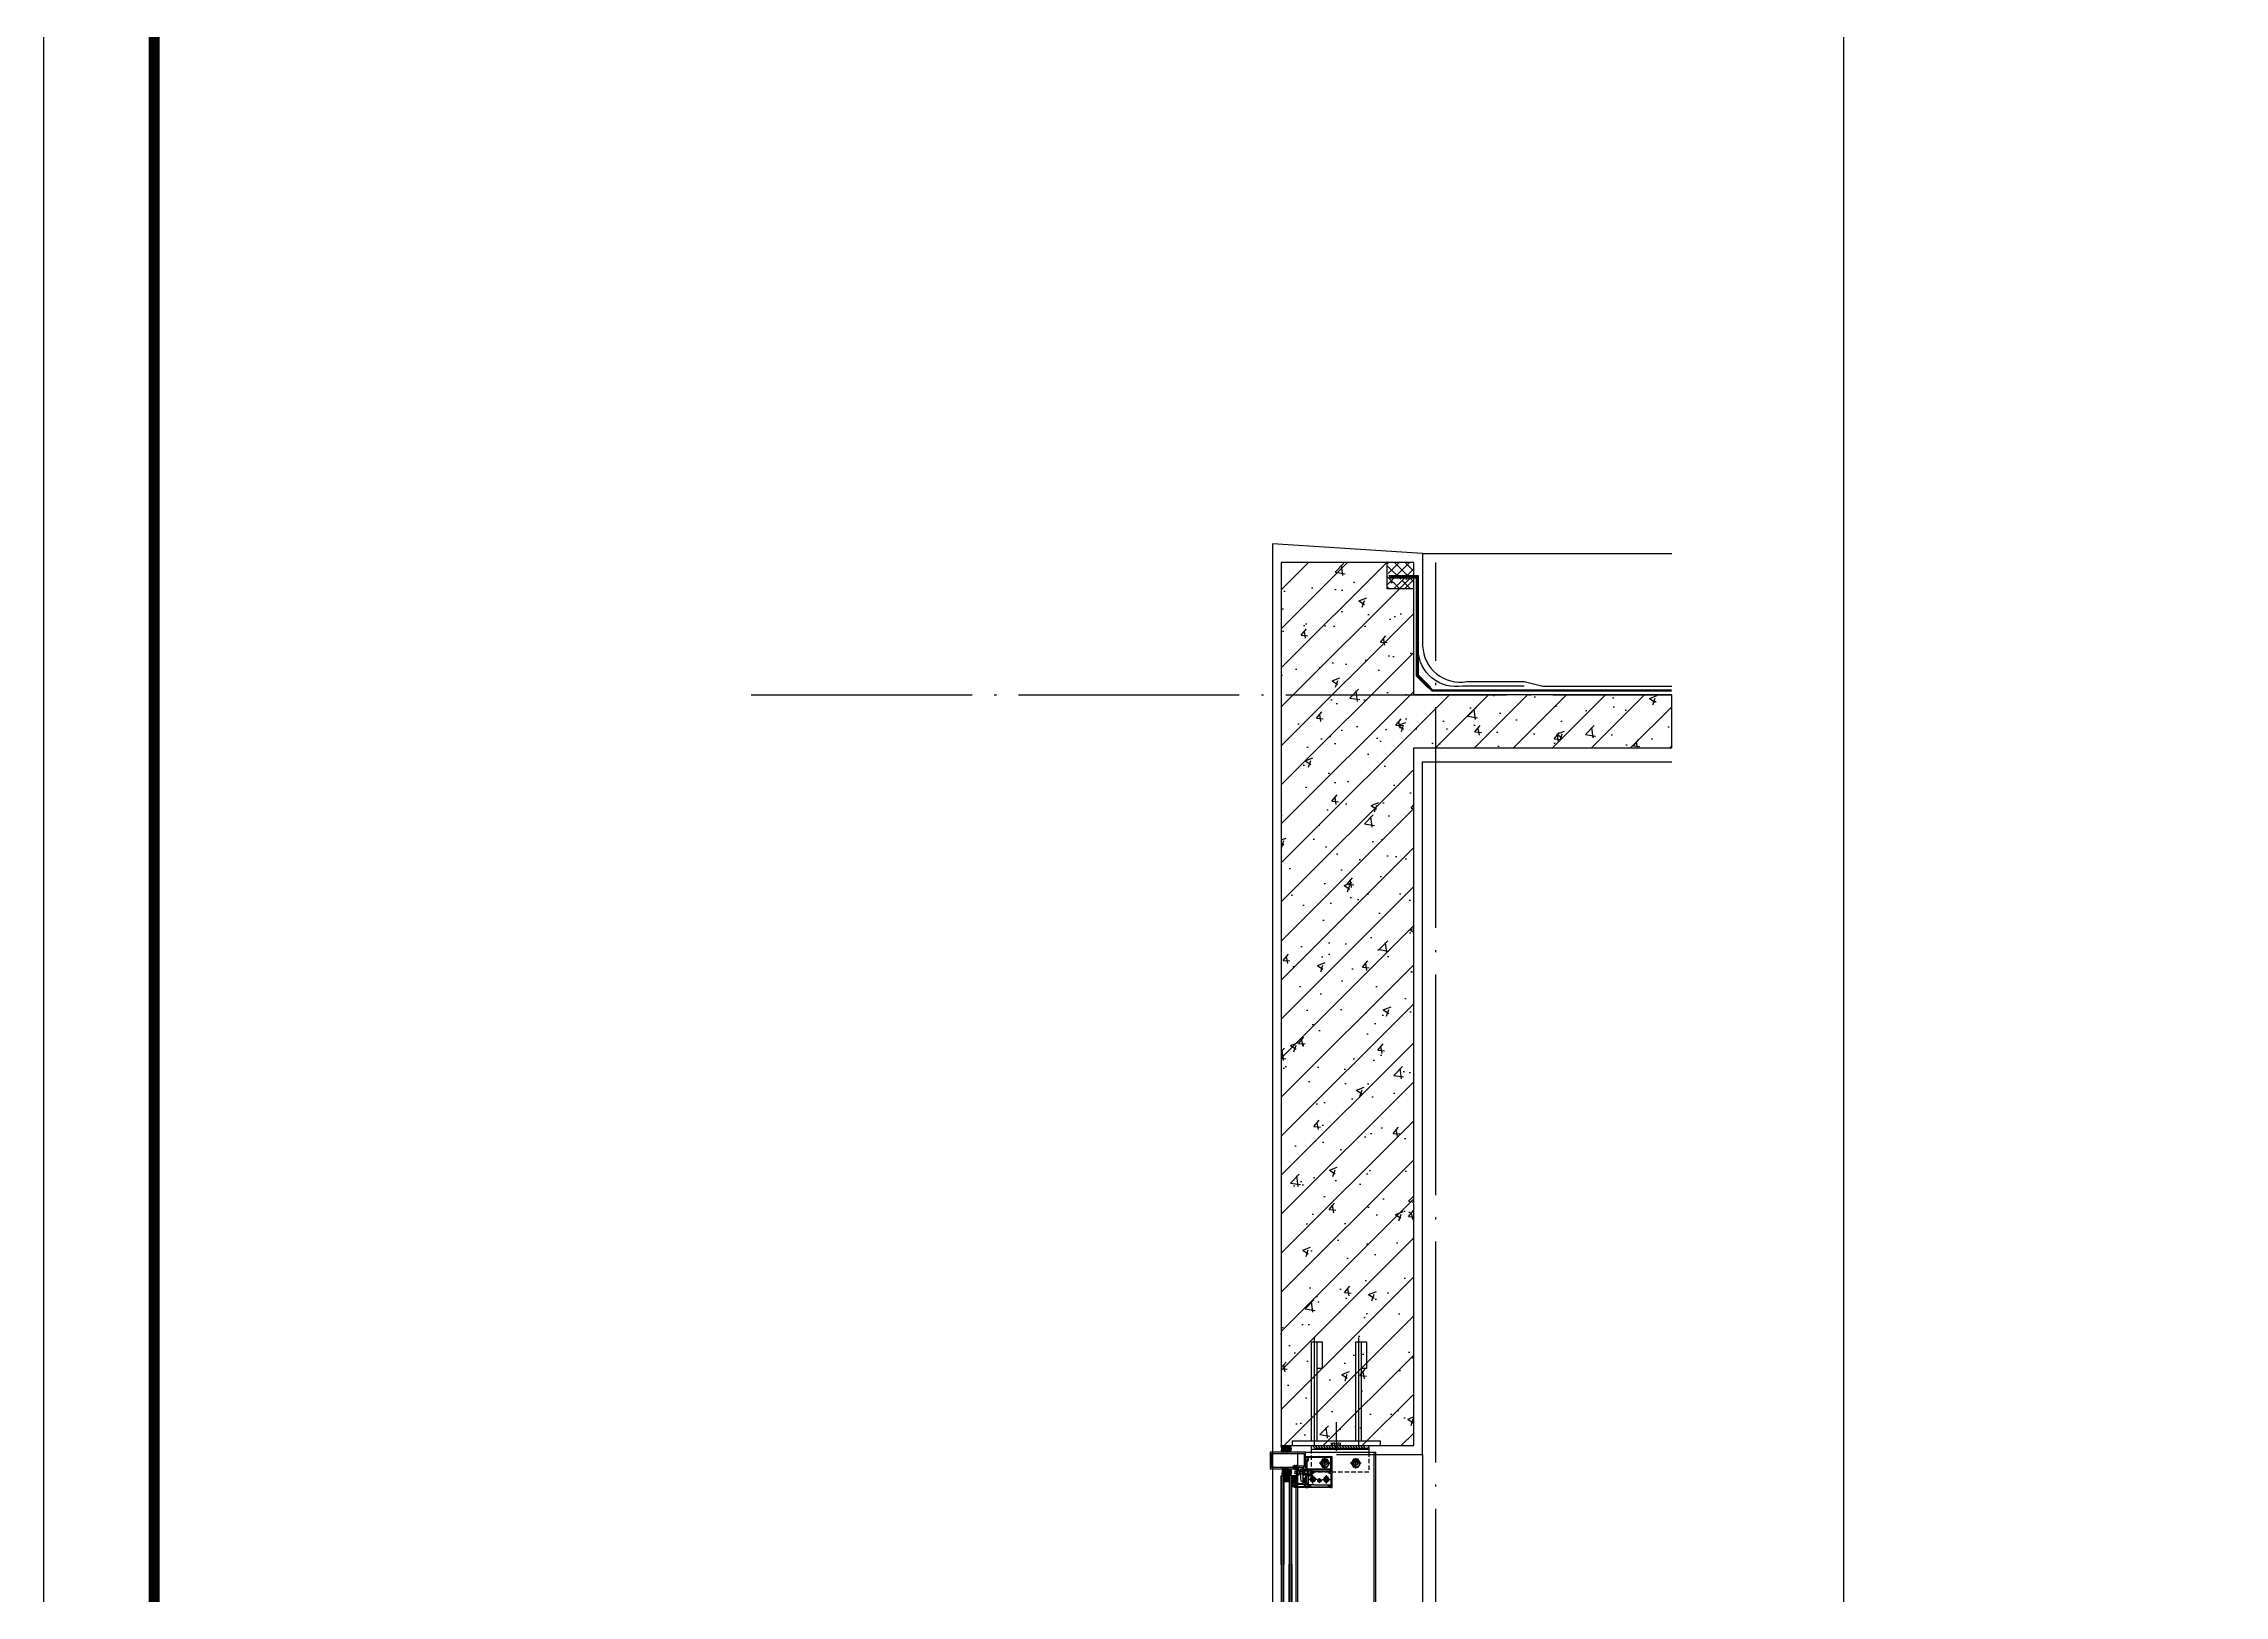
# Model space of a CAD drawing. Extents: x 6843040 to 15500510, y -6507076 to -4940511.
# Drawn here: x 7645126 to 7650063, y -6156223 to -6152709 of the extents above; entities that cross this region are included whole.
import ezdxf
from ezdxf.enums import TextEntityAlignment as Align

# ---------------------------------------------------------------- set-up
doc = ezdxf.new("R2010")
doc.units = 0
doc.header["$LTSCALE"] = 1000
doc.header["$MEASUREMENT"] = 0
for name, pattern in [('ACAD_ISO04W100', [30.5, 24, -3, 0.5, -3]), ('CENTER', [50.8, 31.75, -6.35, 6.35, -6.35]), ('CONTINOUS', [0]), ('DASHED', [0.75, 0.5, -0.25]), ('DOTE', [2.42, 2, -0.2, 0.02, -0.2]), ('HIDDEN', [0.375, 0.25, -0.125]), ('HIDDEN2', [0.1875, 0.125, -0.0625])]:
    doc.linetypes.add(name, pattern=pattern)
for name, color, linetype in [('-07B2-附件', 8, 'Continuous'), ('1', 1, 'Continuous'), ('3T_WOOD', 21, 'Continuous'), ('A.P', 21, 'Continuous'), ('Bolt', 240, 'Continuous'), ('CENTER中心线层', 1, 'CENTER'), ('DOTE', 8, 'DOTE'), ('E_LINE_1', 1, 'Continuous'), ('E_LINE_4', 5, 'Continuous'), ('E_LINE_5', 8, 'Continuous'), ('FASTENER紧固件', 2, 'Continuous'), ('FRSTENER紧固件', 2, 'Continuous'), ('GC', 3, 'Continuous'), ('HATCH', 9, 'Continuous'), ('LT-dim 20', 253, 'Continuous'), ('LT-dim 50', 253, 'Continuous'), ('LT-dim 8', 253, 'Continuous'), ('LT-Fill-玻璃1', 14, 'Continuous'), ('LT-中线', 6, 'Continuous'), ('LT-文字标注', 7, 'Continuous'), ('LT-焊缝', 1, 'Continuous'), ('LT-玻璃', 4, 'Continuous'), ('LT-细线', 1, 'Continuous'), ('LT-铝板', 31, 'Continuous'), ('PJ', 25, 'Continuous'), ('PUB_HATCH', 8, 'Continuous'), ('PUB_TITLE', 4, 'Continuous'), ('STELL', 2, 'Continuous'), ('XC', 61, 'Continuous'), ('XX', 8, 'DASHED'), ('ZX', 1, 'CENTER'), ('密封胶填充', 111, 'Continuous'), ('批荡层', 213, 'Continuous'), ('泡沫棒填充', 71, 'Continuous')]:
    doc.layers.add(name, color=color, linetype=linetype)
for name, color, linetype, lineweight in [('002CEN', 1, 'CENTER', 13), ('003DOT', 253, 'HIDDEN', 13), ('009CON', 6, 'CONTINOUS', 15)]:
    doc.layers.add(name, color=color, linetype=linetype, lineweight=lineweight)
doc.styles.add('LT-文字标注', font='romans.shx', dxfattribs={"width": 0.8, "bigfont": 'gbhzfs.shx'})

# ---------------------------------------------------------------- blocks, each defined once
blk = doc.blocks.new('LT-BLK-20220127160324', base_point=(-28533.2, -2765.2))
at = {"color": 1, "linetype": 'ACAD_ISO04W100', "ltscale": 0.4}
for p, q in [((-28777.8, -2715.2), (-28533.2, -2715.2)), ((-28521.3, -2765.2), (-28586, -2765.2)), ((-28777.8, -2815.2), (-28533.2, -2815.2))]:
    blk.add_line(p, q, dxfattribs=at)
at = {"layer": 'GC', "color": 3}
blk.add_lwpolyline([(-28543.2, -2865.2), (-28543.2, -2665.2), (-28533.2, -2665.2), (-28533.2, -2865.2)], close=True, dxfattribs=at)
for points in [[(-28543.2, -2709.2), (-28768.2, -2709.2)], [(-28768.2, -2709.2), (-28768.2, -2733.2), (-28708.2, -2733.2), (-28708.2, -2721.2)], [(-28543.2, -2809.2), (-28768.2, -2809.2)], [(-28768.2, -2809.2), (-28768.2, -2833.2), (-28708.2, -2833.2), (-28708.2, -2821.2)]]:
    blk.add_lwpolyline(points, dxfattribs=at)
at = {"layer": 'GC', "ltscale": 3}
for points in [[(-28768.2, -2721.2), (-28543.2, -2721.2)], [(-28768.2, -2821.2), (-28543.2, -2821.2)]]:
    blk.add_lwpolyline(points, dxfattribs=at)
at = {"layer": 'LT-文字标注', "style": 'LT-文字标注', "width": 0.8}
blk.add_text('MJ-01', height=6, rotation=270, dxfattribs=at).set_placement((-28541.6, -2776.9), align=Align.BOTTOM_RIGHT)
blk = doc.blocks.new('LT-BLK-20221110170712', base_point=(70366.6, 148976.2))
at = {"layer": 'LT-铝板'}
blk.add_lwpolyline([(70377.3, 148988.7), (70366.8, 148988.7, 0.414214), (70366.3, 148988.2), (70366.3, 148986.2, 0.414214), (70366.8, 148985.7), (70370.3, 148985.7, -0.414214), (70370.8, 148985.2), (70370.8, 148981.7), (70370.8, 148978.2, -0.414214), (70370.3, 148977.7), (70366.8, 148977.7, 0.414214), (70366.3, 148977.2), (70366.3, 148975.2, 0.414214), (70366.8, 148974.7), (70372.3, 148974.7, -0.414214), (70372.8, 148974.2), (70372.8, 148962.7, -0.414214), (70372.3, 148962.2, 0.414214), (70371.8, 148961.7), (70371.8, 148960.7, 0.414214), (70372.3, 148960.2), (70375.3, 148960.2, 0.339454), (70375.8, 148960.6), (70377.3, 148966.2), (70377.3, 148981.2), (70376.8, 148981.7), (70377.3, 148982.2)], format="xyb", close=True, dxfattribs=at)
blk = doc.blocks.new('LT-BLK-20221110170740', base_point=(70370.1, 148964.7))
at = {"layer": 'LT-细线', "lineweight": 25}
blk.add_lwpolyline([(70366.5, 148952.2), (70366.5, 148951.4, 0.414214), (70366.7, 148951.2), (70367.6, 148951.2, 0.414214), (70367.8, 148951.4), (70367.8, 148963.2, -0.414214), (70368, 148963.3), (70369, 148963.3, -0.487404), (70369.1, 148963.2), (70369.1, 148962, 0.414214), (70369.3, 148961.8), (70370, 148961.8, 0.414214), (70370.1, 148962), (70370.1, 148967.5, 0.414214), (70370, 148967.6), (70369.3, 148967.6, 0.414214), (70369.1, 148967.5), (70369.1, 148966.3, -0.487404), (70369, 148966.1), (70368, 148966.1, -0.414214), (70367.8, 148966.3), (70367.8, 148969, 0.414214), (70367.6, 148969.2), (70366.7, 148969.2, 0.414214), (70366.5, 148969), (70366.5, 148968.2, -0.287157), (70366.5, 148966.2, -0.287157), (70366.5, 148964.2, -0.287157), (70366.5, 148962.2, -0.287157), (70366.5, 148960.2, -0.287157), (70366.5, 148958.2, -0.287157), (70366.5, 148956.2, -0.287157), (70366.5, 148954.2, -0.287157)], format="xyb", close=True, dxfattribs=at)
blk = doc.blocks.new('LT-BLK-20221110170832', base_point=(70370.1, 148964.7))
at = {"layer": '1'}
h = blk.add_hatch(dxfattribs=at)
h.set_pattern_fill('ANSI31', color=252, scale=0.3, angle=-180, style=0)
h.set_pattern_definition([(315, (69125.05355, 144959.7555), (-0.6735192, -0.6735192), [])])
h.paths.add_polyline_path([(70367.8, 148963.2, -0.414214), (70368, 148963.3), (70369, 148963.3, -0.487404), (70369.1, 148963.2), (70369.1, 148962, 0.414214), (70369.3, 148961.8), (70370, 148961.8, 0.414214), (70370.1, 148962), (70370.1, 148967.5, 0.414214), (70370, 148967.6), (70369.3, 148967.6, 0.414214), (70369.1, 148967.5), (70369.1, 148966.3, -0.487404), (70369, 148966.1), (70368, 148966.1, -0.414214), (70367.8, 148966.3), (70367.8, 148969, 0.414214), (70367.6, 148969.2), (70366.7, 148969.2, 0.414214), (70366.5, 148969), (70366.5, 148968.2, -0.287157), (70366.5, 148966.2, -0.287157), (70366.5, 148964.2, -0.287157), (70366.5, 148962.2, -0.287157), (70366.5, 148960.2, -0.287157), (70366.5, 148958.2, -0.287157), (70366.5, 148956.2, -0.287157), (70366.5, 148954.2, -0.287157), (70366.5, 148952.2), (70366.5, 148951.4, 0.414214), (70366.7, 148951.2), (70367.6, 148951.2, 0.414214), (70367.8, 148951.4)])
at = {"layer": 'LT-细线'}
blk.add_blockref('LT-BLK-20221110170740', (70370.1, 148964.7), dxfattribs=at)
blk = doc.blocks.new('LT-BLK-20221110170731', base_point=(70370.1, 148951.3))
at = {"layer": 'LT-铝板'}
for points in [[(70391.5, 148949.7, 0.414214), (70391, 148950.2), (70389, 148950.2, -0.414214), (70387.5, 148951.7), (70387.5, 148976.2, 0.414214), (70387, 148976.7), (70386, 148976.7, 0.414214), (70385.5, 148976.2), (70385.5, 148959.2, -0.414214), (70385, 148958.7), (70372.6, 148958.7, -0.414214), (70372.1, 148959.2), (70372.1, 148969.8, -0.267949), (70372.4, 148970.3, 0.267949), (70372.6, 148970.7), (70372.6, 148970.7, 0.414214), (70372.1, 148971.2), (70367.4, 148971.2, 0.414214), (70366.6, 148970.5), (70366.6, 148970.5, 0.402543), (70367.3, 148969.7, -0.402543), (70367.8, 148969.2), (70367.8, 148967.2, 0.414214), (70368.3, 148966.7, 0.414214), (70368.8, 148967.2), (70368.8, 148967.7, -0.414214), (70369.3, 148968.2), (70369.6, 148968.2, -0.414214), (70370.1, 148967.7), (70370.1, 148961.7, -0.414214), (70369.6, 148961.2), (70369.3, 148961.2, -0.414214), (70368.8, 148961.7), (70368.8, 148962.2, 0.414214), (70368.3, 148962.7), (70368.3, 148962.7, 0.414214), (70367.8, 148962.2), (70367.8, 148951.2, -0.402543), (70367.3, 148950.7, 0.402543), (70366.6, 148950, 0.414214), (70367.4, 148949.2), (70391, 148949.2, 0.414214)], [(70385, 148951.2, 0.414214), (70385.5, 148951.7), (70385.5, 148956.7, 0.414214), (70385, 148957.2), (70370.3, 148957.2, 0.414214), (70369.8, 148956.7), (70369.8, 148951.7, 0.414214), (70370.3, 148951.2)]]:
    blk.add_lwpolyline(points, format="xyb", close=True, dxfattribs=at)
blk = doc.blocks.new('LT-BLK-20221110171121', base_point=(70395.5, 148950.2))
at = {"layer": '1'}
h = blk.add_hatch(dxfattribs=at)
h.set_pattern_fill('ANSI37', color=252, scale=0.5, angle=-180, style=0)
h.set_pattern_definition([(315, (70258.9578, 147994.0747), (-1.122532, -1.122532), []), (225, (70258.9578, 147994.0747), (-1.122532, 1.122532), [])])
h.paths.add_polyline_path([(70387.5, 148973.7), (70387.5, 148956.7), (70397.5, 148956.7), (70397.5, 148973.7)])
at = {"layer": '1', "color": 252}
for p, q in [((70397.5, 148948.9), (70387.5, 148956.7)), ((70397.5, 148956.7), (70387.5, 148948.9)), ((70397.5, 148948.9), (70387.5, 148956.7)), ((70397.5, 148956.7), (70387.5, 148948.9))]:
    blk.add_line(p, q, dxfattribs=at)
at = {"layer": 'LT-细线'}
for points in [[(70397.5, 148972.7), (70398.5, 148973.7), (70387.5, 148973.7)], [(70397.5, 148972.7), (70397.5, 148948.9), (70387.5, 148948.9), (70387.5, 148973.7)], [(70387.5, 148956.7), (70397.5, 148956.7)]]:
    blk.add_lwpolyline(points, dxfattribs=at)
blk = doc.blocks.new('LT-耐候密封胶缝')
at = {"layer": '密封胶填充'}
h = blk.add_hatch(dxfattribs=at)
h.set_pattern_fill('ANSI38', color=8, scale=0.04, angle=180, style=0)
h.set_pattern_definition([(225, (-9e-13, 6e-11), (0.0449013, -0.0449013), []), (315, (-9e-13, 6e-11), (0.134704, -0.0449013), [0.15875, -0.09525])])
edge = h.paths.add_edge_path()
edge.add_line((0.5, -1), (0.5, -0.02))
edge.add_arc((0, 1.8), 1.89, 254.6198, 285.3802, ccw=False)
edge.add_line((-0.5, -0.02), (-0.5, -1))
edge.add_arc((0, -1), 0.5, 0, 180, ccw=False)
at = {"layer": '泡沫棒填充'}
h = blk.add_hatch(dxfattribs=at)
h.set_pattern_fill('HONEY', color=8, scale=0.026667, angle=180, style=0)
h.set_pattern_definition([(180, (104.55329, -12.9341), (-0.127, -0.073323467), [0.08466667, -0.16933333]), (300, (104.55329, -12.9341), (0.126999985, -0.073323493), [0.08466667, -0.16933333]), (240, (104.55329, -12.9341), (-1.5e-08, -0.14664696), [-0.16933333, 0.08466667])])
h.paths.add_polyline_path([(0.5, -1, -1), (-0.5, -1, -1)])
at = {"layer": 'LT-细线'}
for points in [[(-0.5, -1), (-0.5, -0.02)], [(0.5, -0.02), (0.5, -1)]]:
    blk.add_lwpolyline(points, dxfattribs=at)
blk.add_lwpolyline([(-0.5, -0.02, 0.135029), (0.5, -0.02, 0.135029)], format="xyb", dxfattribs=at)
blk.add_circle((0, -1), 0.5, dxfattribs=at)
blk = doc.blocks.new('*U251')
at = {"layer": '-07B2-附件', "color": 6, "lineweight": -3}
for p, q in [((-5, 3.6), (-5, 0)), ((5, 0), (-5, 0)), ((-3, -15.1), (-3, 0)), ((0, 3.6), (0, 0)), ((0, 3.6), (0, 0)), ((3, -15.1), (3, 0)), ((5, 3.6), (5, 0)), ((6, -15.1), (-6, -15.1)), ((-6, -16.7), (-6, -15.1)), ((6, -16.7), (-6, -16.7)), ((-5.8, -23.1), (-5.8, -18.7)), ((-4.6, -18.3), (-4.6, -16.7)), ((4.6, -18.3), (-4.6, -18.3)), ((-4.3, -23.5), (4.3, -23.5)), ((3.9, -18.3), (-3.9, -18.3)), ((-3, -6), (-2.4, -7.2)), ((3, -6), (-3, -6)), ((3, -7.2), (-3, -7.2)), ((-3, -27.5), (-3, -23.5)), ((3, -27.5), (-3, -27.5)), ((-3, -27.5), (-2.4, -28.1)), ((-2.9, -23.1), (-2.9, -18.7)), ((-2.4, -15.1), (-2.4, -7.2)), ((-2.4, -28.1), (-2.4, -23.5)), ((2.4, -28.1), (-2.4, -28.1)), ((0, -18.3), (-0.9, -16.7)), ((0.9, -18.3), (0, -16.7)), ((3, -6), (2.4, -7.2)), ((2.4, -15.1), (2.4, -7.2)), ((2.4, -28.1), (2.4, -23.5)), ((3, -27.5), (2.4, -28.1)), ((2.9, -23.1), (2.9, -18.7)), ((3, -27.5), (3, -23.5)), ((4.6, -18.3), (4.6, -16.7)), ((5.8, -23.1), (5.8, -18.7)), ((6, -16.7), (6, -15.1))]:
    blk.add_line(p, q, dxfattribs=at)
blk.add_lwpolyline([(-2.5, 4.1), (2.5, 4.1)], dxfattribs=at)
for centre, radius, start, end in [((-2.5, -2.8), 6.91, 68.794, 111.206), ((2.5, -2.8), 6.91, 68.794, 111.206), ((-4.3, -21.2), 2.89, 60, 120), ((-4.3, -20.6), 2.89, 240, 300), ((0, -29.3), 11, 74.7385, 105.2615), ((0, -12.5), 11, 254.7385, 285.2615), ((4.3, -21.2), 2.89, 60, 120), ((4.3, -20.6), 2.89, 240, 300)]:
    blk.add_arc(centre, radius, start, end, dxfattribs=at)
blk = doc.blocks.new('*U167')
at = {"layer": 'CENTER中心线层', "ltscale": 3}
for p, q in [((5.2, 0), (-4.7, 0)), ((0, 5), (0, -5))]:
    blk.add_line(p, q, dxfattribs=at)
at = {"layer": 'FASTENER紧固件'}
for p, q in [((-2.5, 0.6), (-0.6, 0.4)), ((-2.1, 0.6), (-2.1, -0.6)), ((-1.6, 0.5), (-0.8, 0.8)), ((-0.5, 1.6), (-0.8, 0.8)), ((-0.8, 0.8), (-0.4, 0.4)), ((-0.6, 2.5), (-0.4, 0.6)), ((0.6, 2.1), (-0.6, 2.1)), ((-0.6, 0.4), (-0.4, 0.4)), ((-0.6, -0.4), (-0.6, 0.4)), ((-0.4, 0.4), (-0.4, 0.6)), ((-0.4, 0.6), (0.4, 0.6)), ((0.6, 2.5), (0.4, 0.6)), ((0.8, 0.8), (0.4, 0.4)), ((0.4, 0.6), (0.4, 0.4)), ((0.4, 0.4), (0.6, 0.4)), ((0.5, 1.6), (0.8, 0.8)), ((2.5, 0.6), (0.6, 0.4)), ((0.6, 0.4), (0.6, -0.4)), ((1.6, 0.5), (0.8, 0.8)), ((2.1, 0.6), (2.1, -0.6)), ((-2.5, -0.6), (-0.6, -0.4)), ((-1.6, -0.5), (-0.8, -0.8)), ((-0.8, -0.8), (-0.4, -0.4)), ((-0.5, -1.6), (-0.8, -0.8)), ((-0.4, -0.4), (-0.6, -0.4)), ((-0.6, -2.5), (-0.4, -0.6)), ((0.6, -2.1), (-0.6, -2.1)), ((-0.4, -0.6), (-0.4, -0.4)), ((0.4, -0.6), (-0.4, -0.6)), ((0.6, -0.4), (0.4, -0.4)), ((0.4, -0.4), (0.4, -0.6)), ((0.8, -0.8), (0.4, -0.4)), ((0.6, -2.5), (0.4, -0.6)), ((0.5, -1.6), (0.8, -0.8)), ((2.5, -0.6), (0.6, -0.4)), ((1.6, -0.5), (0.8, -0.8))]:
    blk.add_line(p, q, dxfattribs=at)
blk.add_circle((0, 0), 4, dxfattribs=at)
blk = doc.blocks.new('M6-W-F')
at = {"layer": 'PJ', "extrusion": (0.866025, -0.5, 0)}
for p, q in [((-3, 4.8), (-5.6, 0.2)), ((3, -4.8), (5.6, -0.2))]:
    blk.add_line(p, q, dxfattribs=at)
at = {"layer": 'PJ', "extrusion": (0, 1, 0)}
for p, q in [((2.6, 5), (-2.6, 5)), ((-2.6, -5), (2.6, -5))]:
    blk.add_line(p, q, dxfattribs=at)
at = {"layer": 'PJ', "extrusion": (0.866025, 0.5, 0)}
for p, q in [((5.6, 0.2), (3, 4.8)), ((-5.6, -0.2), (-3, -4.8))]:
    blk.add_line(p, q, dxfattribs=at)
at = {"layer": 'PJ'}
for radius in [6, 4.45, 2.46]:
    blk.add_circle((0, 0), radius, dxfattribs=at)
for radius, start, end in [(5.65, 177.7395, 182.2605), (5.65, 117.7395, 122.2605), (3, 275.7296, 185.7296), (5.65, 57.7395, 62.2605), (5.65, 357.7395, 2.2605), (5.65, 237.7395, 242.2605), (5.65, 297.7395, 302.2605)]:
    blk.add_arc((0, 0), radius, start, end, dxfattribs=at)
at = {"layer": 'ZX', "ltscale": 0.6, "extrusion": (1, 0, 0)}
blk.add_line((0, -9.5), (0, 9.5), dxfattribs=at)
at = {"layer": 'ZX', "ltscale": 0.6, "extrusion": (0, 1, 0)}
blk.add_line((9.5, 0), (-9.5, 0), dxfattribs=at)
blk = doc.blocks.new('LT-BLK-20240527212027', base_point=(-4578.7, 6644.9))
at = {"layer": 'LT-中线', "ltscale": 10}
for p, q in [((-4558.2, 6648.9), (-4601.2, 6648.9)), ((-4601.2, 6644.9), (-4601.2, 6648.9)), ((-4558.2, 6644.9), (-4601.2, 6644.9)), ((-4597.2, 6641.4), (-4601.2, 6641.4)), ((-4601.2, 6641.4), (-4601.2, 6614.4)), ((-4597.2, 6644.9), (-4597.2, 6641.4)), ((-4562.2, 6644.9), (-4562.2, 6641.4)), ((-4558.2, 6641.4), (-4562.2, 6641.4)), ((-4558.2, 6644.9), (-4558.2, 6648.9)), ((-4558.2, 6641.4), (-4558.2, 6635.1)), ((-4550.7, 6635.1), (-4558.2, 6635.1)), ((-4550.7, 6614.4), (-4550.7, 6635.1)), ((-4564.2, 6614.4), (-4601.2, 6614.4)), ((-4564.2, 6614.4), (-4550.7, 6614.4))]:
    blk.add_line(p, q, dxfattribs=at)
at = {"layer": 'FRSTENER紧固件', "xscale": -1, "rotation": 180}
blk.add_blockref('*U167', (-4575.9, 6624.4), dxfattribs=at)
at = {"layer": 'PJ'}
blk.add_blockref('M6-W-F', (-4591.2, 6626.9), dxfattribs=at)
at = {"layer": 'PJ', "xscale": -1}
blk.add_blockref('M6-W-F', (-4560.7, 6626.9), dxfattribs=at)
blk = doc.blocks.new('LT-BLK-20240527212049', base_point=(-4575.8, 6610.9))
at = {"layer": 'LT-铝板'}
blk.add_lwpolyline([(-4552.6, 6614.7, 1), (-4552.6, 6616), (-4554.1, 6616, 0.414214), (-4555.1, 6615), (-4555.1, 6613.1, -0.414214), (-4555.6, 6612.6), (-4595.8, 6612.6, -0.414214), (-4596.3, 6613.1), (-4596.3, 6616, 0.654649), (-4596.8, 6616.2), (-4598, 6615, 0.504901), (-4598, 6614.6), (-4597.6, 6614.3), (-4597.6, 6612.6), (-4600.7, 6612.6, 0.414214), (-4601, 6612.3), (-4601, 6611.2, 0.414214), (-4600.7, 6610.9), (-4551, 6610.9, 0.916331), (-4550.9, 6612.2), (-4553.8, 6612.7), (-4553.8, 6614.7)], format="xyb", close=True, dxfattribs=at)
blk = doc.blocks.new('LT-BLK-20240910160700', base_point=(-5089123.4, -205701.6))
at = {"layer": 'LT-铝板'}
for points in [[(-5089076.9, -205700.1), (-5089076.9, -205695.8), (-5089120.9, -205695.8), (-5089120.9, -205700.1), (-5089116.9, -205700.1), (-5089116.9, -205703.1), (-5089120.9, -205703.1), (-5089120.9, -205733), (-5089117.8, -205733, -1), (-5089117.8, -205734.8), (-5089120.4, -205734.8), (-5089120.4, -205736.6), (-5089123.4, -205736.6), (-5089123.4, -205666.6), (-5089063.4, -205666.6), (-5089063.4, -205669.8), (-5089064.6, -205669.8), (-5089064.6, -205668.8), (-5089067.6, -205668.8), (-5089067.6, -205674.4), (-5089064.6, -205674.4), (-5089064.6, -205673.3), (-5089063.4, -205673.3), (-5089063.4, -205687.1), (-5089063.4, -205687.1), (-5089063.4, -205690.1), (-5089063.4, -205690.1), (-5089063.4, -205692.3), (-5089063.9, -205692.3), (-5089063.9, -205695.3), (-5089063.4, -205695.3), (-5089063.4, -205698.3), (-5089066.4, -205698.3), (-5089066.4, -205696.3), (-5089073.4, -205696.3, 0.414214), (-5089074.4, -205697.3), (-5089074.4, -205705.8, 0.414214), (-5089073.4, -205706.8), (-5089066.4, -205706.8), (-5089066.4, -205704.8), (-5089063.4, -205704.8), (-5089063.4, -205707.8), (-5089063.9, -205707.8), (-5089063.9, -205710.8), (-5089063.4, -205710.8), (-5089063.4, -205729.8), (-5089064.6, -205729.8), (-5089064.6, -205728.8), (-5089067.6, -205728.8), (-5089067.6, -205734.4), (-5089064.6, -205734.4), (-5089064.6, -205733.3), (-5089063.4, -205733.3), (-5089063.4, -205736.6), (-5089069.4, -205736.6), (-5089069.4, -205734.8), (-5089072, -205734.8, -1), (-5089072, -205733), (-5089069.4, -205733), (-5089069.4, -205728.1, -0.414214), (-5089067.9, -205726.6), (-5089066.4, -205726.6), (-5089066.4, -205710.3, 0.414214), (-5089067.4, -205709.3), (-5089075.9, -205709.3, -0.414214), (-5089076.9, -205708.3), (-5089076.9, -205703.1), (-5089080.9, -205703.1), (-5089080.9, -205700.1)], [(-5089120.9, -205692.8), (-5089120.9, -205669.6, -0.414214), (-5089119.9, -205668.6), (-5089069.6, -205668.6), (-5089069.6, -205675.1, 0.414214), (-5089068.1, -205676.6), (-5089066.4, -205676.6), (-5089066.4, -205692.3, -0.414214), (-5089067.9, -205693.8), (-5089119.9, -205693.8, -0.414214)]]:
    blk.add_lwpolyline(points, format="xyb", close=True, dxfattribs=at)
blk = doc.blocks.new('*U248')
at = {"layer": '002CEN', "ltscale": 5}
blk.add_line((-2.5, 0), (8.2, 0), dxfattribs=at)
at = {"layer": '003DOT', "ltscale": 5}
for p, q in [((0, 2), (6, 2)), ((0, -2), (6, -2))]:
    blk.add_line(p, q, dxfattribs=at)
at = {"layer": '009CON'}
for p, q in [((-1.7, 1.1), (-1.7, -1.1)), ((-0.4, 4.1), (0, 4.1)), ((0, 4.1), (0, -4.1)), ((7.5, 0), (8.3, 1.4)), ((-0.4, -4.1), (0, -4.1)), ((7.5, 0), (8.3, -1.4))]:
    blk.add_line(p, q, dxfattribs=at)
for centre, radius, start, end in [((5, 0), 6.8, 142.4424, 170.5515), ((7.2, 2), 1.2, 332.1348, 180), ((5, 0), 6.8, 189.4485, 217.5576), ((7.2, -2), 1.2, 180, 27.8652)]:
    blk.add_arc(centre, radius, start, end, dxfattribs=at)
blk = doc.blocks.new('GB41-M12-3')
at = {"color": 8, "linetype": 'CENTER'}
for p, q in [((-11.7, 0), (11.5, 0)), ((0, -12.7), (0, 12.5))]:
    blk.add_line(p, q, dxfattribs=at)
at = {"color": 8}
blk.add_circle((0, 0), 4.86, dxfattribs=at)
blk.add_arc((0, 0), 6, 259.36, 190.2215, dxfattribs=at)
at = {"layer": 'Bolt'}
blk.add_lwpolyline([(9, 5.2), (0, 10.4), (-9, 5.2), (-9, -5.2), (0, -10.4), (9, -5.2)], close=True, dxfattribs=at)
blk.add_circle((0, 0), 9, dxfattribs=at)
blk = doc.blocks.new('LT-BLK-20221111091121', base_point=(71587.7, 152078.7))
at = {"layer": 'LT-焊缝'}
blk.add_lwpolyline([(71694.6, 152073.5, 0.267949), (71697.6, 152078.7, -0.57735), (71688.6, 152073.5, 0.267949), (71691.6, 152078.7, -0.57735), (71682.6, 152073.5, 0.267949), (71685.6, 152078.7, -0.57735), (71676.6, 152073.5, 0.267949), (71679.6, 152078.7, -0.57735), (71670.6, 152073.5, 0.267949), (71673.6, 152078.7, -0.57735), (71664.6, 152073.5, 0.267949), (71667.6, 152078.7, -0.57735), (71658.6, 152073.5, 0.267949), (71661.6, 152078.7, -0.57735), (71652.6, 152073.5, 0.267949), (71655.6, 152078.7, -0.57735), (71646.6, 152073.5, 0.267949), (71649.6, 152078.7, -0.57735), (71640.6, 152073.5, 0.267949), (71643.6, 152078.7, -0.57735), (71634.6, 152073.5, 0.267949), (71637.6, 152078.7, -0.57735), (71628.6, 152073.5, 0.267949), (71631.6, 152078.7, -0.57735), (71622.6, 152073.5, 0.267949), (71625.6, 152078.7, -0.57735), (71616.6, 152073.5, 0.267949), (71619.6, 152078.7, -0.57735), (71610.6, 152073.5, 0.267949), (71613.6, 152078.7, -0.57735), (71604.6, 152073.5, 0.267949), (71607.6, 152078.7, -0.57735), (71598.6, 152073.5, 0.267949), (71601.6, 152078.7, -0.57735), (71592.6, 152073.5, 0.267949), (71595.6, 152078.7, -0.57735), (71586.6, 152073.5, 0.267949), (71589.6, 152078.7, -0.57735), (71580.6, 152073.5, 0.267949), (71583.6, 152078.7, -1), (71571.6, 152078.7)], format="xyb", dxfattribs=at)
at = {"layer": 'STELL'}
blk.add_line((71701.6, 152070.7), (71571.6, 152070.7), dxfattribs=at)
blk.add_lwpolyline([(71701.6, 152063.7), (71701.6, 152078.7), (71571.6, 152078.7), (71571.6, 152063.7)], dxfattribs=at)
at = {"layer": 'XX', "ltscale": 0.02}
for p, q in [((71571.6, 152063.7), (71571.6, 152018.7)), ((71701.6, 152016.2), (71701.6, 152063.7)), ((71571.6, 152018.7), (71701.6, 152018.7))]:
    blk.add_line(p, q, dxfattribs=at)
at = {"layer": 'Bolt', "xscale": -1, "rotation": 270}
for p in [(71601.6, 152038.7), (71671.6, 152038.7)]:
    blk.add_blockref('GB41-M12-3', p, dxfattribs=at)
blk = doc.blocks.new('LT-BLK-20240528090141', base_point=(2057.9, 290.5))
at = {"layer": 'XC'}
blk.add_line((2100.5, 295.6), (2059.2, 291.2), dxfattribs=at)
blk.add_lwpolyline([(2100.5, 295.6), (2107.6, 297.4, 0.340873), (2108, 297.9), (2108, 298.1, 0.414214), (2107.5, 298.6), (2079.2, 298.7, 0.057672), (2076.9, 298.4), (2057.5, 293.8, -0.325637), (2052.1, 296.1), (2050.5, 298.8, 0.266494), (2049.6, 299.3), (2047.4, 299.3, 0.613237), (2047, 298.5), (2052.2, 291.4, 0.239743), (2053, 291), (2055.9, 291, -0.414214), (2056.4, 290.5), (2056.4, 288.5, 0.414214), (2056.9, 288), (2057.9, 288, 0.414214), (2058.4, 288.5), (2058.4, 290.2, -0.374148), (2059.2, 291.2)], format="xyb", dxfattribs=at)
blk = doc.blocks.new('LT-BLK-20240528090345', base_point=(1986.4, 298.6))
at = {"layer": 'LT-细线'}
blk.add_lwpolyline([(1986.4, 301.6), (1986.4, 298.6), (2005.5, 298.6), (2005.5, 301.6), (1986.4, 301.6), (2005.5, 298.6), (1986.4, 298.6), (2005.5, 301.6)], dxfattribs=at)
blk = doc.blocks.new('*U219')
at = {"layer": '1'}
h = blk.add_hatch(dxfattribs=at)
h.set_pattern_fill('ANSI37', color=252, scale=0.5, angle=-180, style=0)
h.set_pattern_definition([(225, (6776707.0319, -51514.8134), (1.12253201513, -1.12253201513), []), (315, (6776707.0319, -51514.8134), (1.12253201513, 1.12253201513), [])])
h.paths.add_polyline_path([(6.2, 14.5), (4.7, 17.5), (3.7, 17.5), (3.7, 8.5), (2.7, 7.5), (16.7, 7.5), (15.7, 8.5), (15.7, 17.5), (14.7, 17.5), (13.2, 14.5)])
h = blk.add_hatch(dxfattribs=at)
h.set_pattern_fill('ANSI37', color=252, scale=0.1, angle=-180, style=0)
h.set_pattern_definition([(225, (6776707.03187, -51514.8134), (0.224506403027, -0.224506403027), []), (315, (6776707.03187, -51514.8134), (0.224506403027, 0.224506403027), [])])
h.paths.add_polyline_path([(15.7, 21.5), (14.7, 21.5), (14.7, 17.5), (15.7, 17.5)])
h.paths.add_polyline_path([(4.7, 21.5), (3.7, 21.5), (3.7, 17.5), (4.7, 17.5)])
h = blk.add_hatch(dxfattribs=at)
h.set_pattern_fill('HEX', color=252, scale=0.19, angle=-360, style=0)
h.set_pattern_definition([(360, (6776707.0319, -51514.8134), (1e-15, 1.0448594), [0.60325, -1.2065]), (120, (6776707.0319, -51514.8134), (-0.90487478378, -0.5224297), [0.60325, -1.2065]), (60, (6776707.6351, -51514.8134), (-0.90487478378, 0.5224297), [0.60325, -1.2065])])
edge = h.paths.add_edge_path()
edge.add_line((14.2, 17.6), (13, 15))
edge.add_line((14.2, 17.6), (14.2, 21))
edge.add_line((14.2, 21), (5.2, 21))
edge.add_line((5.2, 21), (5.2, 17.6))
edge.add_line((5.2, 17.6), (6.5, 15))
edge.add_line((6.5, 15), (13, 15))
h = blk.add_hatch(dxfattribs=at)
h.set_pattern_fill('ANSI37', color=252, scale=0.5, angle=-270, style=0)
h.set_pattern_definition([(135, (-289720.0529, -1679555.0618), (-1.1225320151, -1.1225320151), []), (225, (-289720.0529, -1679555.0618), (1.1225320151, -1.1225320151), [])])
h.paths.add_polyline_path([(6.2, -14.5), (4.7, -17.5), (3.7, -17.5), (3.7, -8.5), (2.7, -7.5), (16.7, -7.5), (15.7, -8.5), (15.7, -17.5), (14.7, -17.5), (13.2, -14.5)])
h = blk.add_hatch(dxfattribs=at)
h.set_pattern_fill('ANSI37', color=252, scale=0.1, angle=-270, style=0)
h.set_pattern_definition([(135, (-289720.05292, -1679555.0618), (-0.224506403027, -0.224506403027), []), (225, (-289720.05292, -1679555.0618), (0.224506403027, -0.224506403027), [])])
h.paths.add_polyline_path([(15.7, -21.5), (14.7, -21.5), (14.7, -17.5), (15.7, -17.5)])
h.paths.add_polyline_path([(4.7, -21.5), (3.7, -21.5), (3.7, -17.5), (4.7, -17.5)])
h = blk.add_hatch(dxfattribs=at)
h.set_pattern_fill('HEX', color=252, scale=0.19, angle=-450, style=0)
h.set_pattern_definition([(270, (-289720.0529, -1679555.0618), (1.0448594, -1e-15), [0.60325, -1.2065]), (30, (-289720.0529, -1679555.0618), (-0.5224297, 0.9048747838), [0.60325, -1.2065]), (330, (-289720.0529, -1679555.665), (0.5224297, 0.9048747838), [0.60325, -1.2065])])
edge = h.paths.add_edge_path()
edge.add_line((14.2, -17.6), (13, -15))
edge.add_line((14.2, -17.6), (14.2, -21))
edge.add_line((14.2, -21), (5.2, -21))
edge.add_line((5.2, -21), (5.2, -17.6))
edge.add_line((5.2, -17.6), (6.5, -15))
edge.add_line((6.5, -15), (13, -15))
at = {"color": 253}
for points in [[(3.7, 17.5), (4.7, 17.5), (6.2, 14.5), (13.2, 14.5), (14.7, 17.5), (15.7, 17.5), (15.7, 8.5), (16.7, 7.5), (2.7, 7.5), (3.7, 8.5), (3.7, 17.5)], [(3.7, -17.5), (4.7, -17.5), (6.2, -14.5), (13.2, -14.5), (14.7, -17.5), (15.7, -17.5), (15.7, -8.5), (16.7, -7.5), (2.7, -7.5), (3.7, -8.5), (3.7, -17.5)]]:
    blk.add_lwpolyline(points, dxfattribs=at)
for points in [[(3.7, 21.5), (4.7, 21.5), (4.7, 17.5), (3.7, 17.5)], [(6.2, 14.5), (4.7, 17.5), (4.7, 21.5), (14.7, 21.5), (14.7, 17.5), (13.2, 14.5)], [(12.9, 15), (6.5, 15), (5.2, 17.6), (5.2, 21), (14.2, 21), (14.2, 17.6)], [(15.7, 21.5), (14.7, 21.5), (14.7, 17.5), (15.7, 17.5)], [(3.7, -21.5), (4.7, -21.5), (4.7, -17.5), (3.7, -17.5)], [(6.2, -14.5), (4.7, -17.5), (4.7, -21.5), (14.7, -21.5), (14.7, -17.5), (13.2, -14.5)], [(12.9, -15), (6.5, -15), (5.2, -17.6), (5.2, -21), (14.2, -21), (14.2, -17.6)], [(15.7, -21.5), (14.7, -21.5), (14.7, -17.5), (15.7, -17.5)]]:
    blk.add_lwpolyline(points, close=True, dxfattribs=at)
at = {"layer": 'GC', "color": 8, "linetype": 'HIDDEN', "ltscale": 20}
for p, q in [((35.2, -209), (35.2, 1481)), ((208.2, -209), (208.2, 1481))]:
    blk.add_line(p, q, dxfattribs=at)
at = {"layer": 'LT-玻璃', "color": 8}
for p, q in [((-1.3, 1481), (-1.3, 7.5)), ((2.7, 1481), (2.7, 7.5)), ((16.7, 1481), (16.7, 7.5)), ((20.7, 1481), (20.7, 7.5)), ((-1.3, -209), (-1.3, -7.5)), ((2.7, -209), (2.7, -7.5)), ((16.7, -209), (16.7, -7.5)), ((20.7, -209), (20.7, -7.5))]:
    blk.add_line(p, q, dxfattribs=at)
at = {"layer": 'LT-玻璃', "color": 150}
for points in [[(-2.3, 1481), (-2.3, 8.5), (-1.3, 7.5), (2.7, 7.5), (3.7, 8.5), (3.7, 1481)], [(21.7, 1481), (21.7, 8.5), (20.7, 7.5), (16.7, 7.5), (15.7, 8.5), (15.7, 1481)], [(-2.3, -209), (-2.3, -8.5), (-1.3, -7.5), (2.7, -7.5), (3.7, -8.5), (3.7, -209)], [(21.7, -209), (21.7, -8.5), (20.7, -7.5), (16.7, -7.5), (15.7, -8.5), (15.7, -209)]]:
    blk.add_lwpolyline(points, dxfattribs=at)
at = {"layer": 'LT-铝板'}
for p, q in [((31.7, -209), (31.7, 1481)), ((211.7, -209), (211.7, 1481))]:
    blk.add_line(p, q, dxfattribs=at)
at = {"layer": '-07B2-附件', "xscale": -1, "rotation": 270}
blk.add_blockref('*U251', (56.2, 0), dxfattribs=at)
at = {"xscale": -1}
for name, p in [('LT-BLK-20240528090345', (19.7, 4.6)), ('LT-BLK-20240528090141', (51.2, -3.6))]:
    blk.add_blockref(name, p, dxfattribs=at)
at = {"layer": 'LT-dim 20', "ltscale": 10, "xscale": -1}
for name, p in [('LT-BLK-20240527212027', (87.2, 1.5)), ('LT-BLK-20240527212049', (84.4, -35))]:
    blk.add_blockref(name, p, dxfattribs=at)
at = {"layer": 'LT-dim 8', "rotation": 180}
blk.add_blockref('LT-BLK-20221110171121', (23.7, 31), dxfattribs=at)
at = {"layer": 'LT-dim 8', "ltscale": 1000, "xscale": -1}
blk.add_blockref('LT-BLK-20240910160700', (112.7, 0), dxfattribs=at)
at = {"layer": 'LT-dim 8', "xscale": -1}
blk.add_blockref('LT-BLK-20221110171121', (23.7, -31), dxfattribs=at)
at = {"layer": 'LT-Fill-玻璃1', "xscale": -14.99939610215067, "yscale": 14.99939610215067, "zscale": 14.99939610215067, "rotation": 89.99852449144697}
blk.add_blockref('LT-耐候密封胶缝', (-1.3, 0), dxfattribs=at)
at = {"layer": 'LT-Fill-玻璃1', "rotation": 180}
for name, p in [('LT-BLK-20221110170731', (49.1, 32.9)), ('LT-BLK-20221110170712', (52.4, 5.5))]:
    blk.add_blockref(name, p, dxfattribs=at)
at = {"layer": 'LT-Fill-玻璃1', "xscale": -1}
for name, p in [('LT-BLK-20221110170712', (52.4, -5.5)), ('LT-BLK-20221110170731', (49.1, -32.9))]:
    blk.add_blockref(name, p, dxfattribs=at)
at = {"layer": 'LT-细线', "rotation": 180}
blk.add_blockref('LT-BLK-20221110170832', (49.1, 19.5), dxfattribs=at)
at = {"layer": 'LT-细线', "xscale": -1}
blk.add_blockref('LT-BLK-20221110170832', (49.1, -19.5), dxfattribs=at)

msp = doc.modelspace()

# ---------------------------------------------------------------- hatches: boundary and pattern name
at = {"layer": '1'}
h = msp.add_hatch(dxfattribs=at)
h.set_pattern_fill('ANSI37', color=252, scale=0.5, angle=-270, style=0)
h.set_pattern_definition([(135, (7358209.9496, -7835498.9508), (-1.1225320151, -1.1225320151), []), (225, (7358209.9496, -7835498.9508), (1.1225320151, -1.1225320151), [])])
h.paths.add_polyline_path([(7647936.2, -6155958.4), (7647934.7, -6155961.4), (7647933.7, -6155961.4), (7647933.7, -6155952.4), (7647932.7, -6155951.4), (7647946.7, -6155951.4), (7647945.7, -6155952.4), (7647945.7, -6155961.4), (7647944.7, -6155961.4), (7647943.2, -6155958.4)])
h = msp.add_hatch(dxfattribs=at)
h.set_pattern_fill('ANSI37', color=252, scale=0.1, angle=-270, style=0)
h.set_pattern_definition([(135, (7358209.9496, -7835498.9508), (-0.224506403027, -0.224506403027), []), (225, (7358209.9496, -7835498.9508), (0.224506403027, -0.224506403027), [])])
h.paths.add_polyline_path([(7647945.7, -6155965.4), (7647944.7, -6155965.4), (7647944.7, -6155961.4), (7647945.7, -6155961.4)])
h.paths.add_polyline_path([(7647934.7, -6155965.4), (7647933.7, -6155965.4), (7647933.7, -6155961.4), (7647934.7, -6155961.4)])
h = msp.add_hatch(dxfattribs=at)
h.set_pattern_fill('HEX', color=252, scale=0.19, angle=-450, style=0)
h.set_pattern_definition([(270, (7358209.9496, -7835498.9508), (1.0448594, -1e-15), [0.60325, -1.2065]), (30, (7358209.9496, -7835498.9508), (-0.5224297, 0.9048747838), [0.60325, -1.2065]), (330, (7358209.9496, -7835499.554), (0.5224297, 0.9048747838), [0.60325, -1.2065])])
edge = h.paths.add_edge_path()
edge.add_line((7647944.2, -6155961.5), (7647943, -6155958.9))
edge.add_line((7647944.2, -6155961.5), (7647944.2, -6155964.9))
edge.add_line((7647944.2, -6155964.9), (7647935.2, -6155964.9))
edge.add_line((7647935.2, -6155964.9), (7647935.2, -6155961.5))
edge.add_line((7647935.2, -6155961.5), (7647936.5, -6155958.9))
edge.add_line((7647936.5, -6155958.9), (7647943, -6155958.9))
at = {"layer": 'HATCH'}
h = msp.add_hatch(dxfattribs=at)
h.set_pattern_fill('多孔材料', color=256, scale=6, style=0)
h.set_pattern_definition([(135, (7716649.2, -6176989.071), (12.000012, 12.000012), []), (45, (7716649.2, -6176989.071), (12.000012, -12.000012), [])])
h.paths.add_polyline_path([(7648167.7, -6153908.1), (7648167.7, -6153883.9), (7648227.7, -6153883.9), (7648227.7, -6153935.7)])
edge = h.paths.add_edge_path()
edge.add_line((7648167.7, -6153910.1), (7648167.7, -6153913.9))
edge.add_line((7648167.7, -6153910.1), (7648227.7, -6153936.2))
edge.add_line((7648227.7, -6153936.2), (7648227.7, -6153940))
edge.add_line((7648227.7, -6153940), (7648197.3, -6153921.7))
edge.add_line((7648197.3, -6153921.7), (7648167.7, -6153913.9))
h.paths.add_polyline_path([(7648167.7, -6153913.9), (7648197.3, -6153921.7), (7648227.7, -6153940), (7648227.7, -6153943.9), (7648167.7, -6153943.9)])
at = {"layer": 'PUB_HATCH'}
h = msp.add_hatch(dxfattribs=at)
h.set_pattern_fill('钢筋混凝土', color=256, scale=25, style=0)
h.set_pattern_definition([(45, (0, 2000), (-44.19417382, 44.19417382), []), (50, (0, 2000), (179.3150457, -15.6880337), [18.75, -206.25]), (355, (0, 2000), (-34.6878334, 188.0480334), [15, -165]), (100.4514, (14.94, 1998.7), (144.6273454, 172.3598855), [15.9350475, -175.285528]), (46.1842, (0, 2050), (266.810262, -41.3797536), [28.125, -309.375]), (96.6356, (22.23, 2046.55), (233.6656764, 243.529468), [23.902572, -262.92825]), (351.1842, (0, 2050), (233.665486, 243.52965), [22.5, -247.5]), (21, (25, 2037.5), (149.226763, -100.6547227), [18.75, -206.25]), (326, (25, 2037.5), (60.828833, 181.2875113), [15, -165]), (71.4514, (37.44, 2029.11), (210.055657, 80.6326242), [15.9350475, -175.285528]), (37.5, (0, 2000), (3.03996383, 83.22346346), [0, -163, 0, -167.5, 0, -165.625]), (7.5, (0, 2000), (65.7673844, 98.602928), [0, -95.5, 0, -159.25, 0, -63.125]), (327.5, (-55.75, 2000), (133.45560904, -5.63871793), [0, -62.5, 0, -195, 0, -258.75]), (317.5, (-80.75, 2000), (145.7965423, 25.0262456), [0, -81.25, 0, -129.5, 0, -183.75])])
h.paths.add_polyline_path([(7647927.7, -6153883.9), (7647927.7, -6155883.9), (7648227.7, -6155883.9), (7648227.7, -6154303.9), (7648811.7, -6154303.9), (7648811.7, -6154183.9), (7648227.7, -6154183.9), (7648227.7, -6153883.9)])

# ---------------------------------------------------------------- linework, layer by layer
at = {"color": 253}
msp.add_lwpolyline([(7647933.7, -6155961.4), (7647934.7, -6155961.4), (7647936.2, -6155958.4), (7647943.2, -6155958.4), (7647944.7, -6155961.4), (7647945.7, -6155961.4), (7647945.7, -6155952.4), (7647946.7, -6155951.4), (7647932.7, -6155951.4), (7647933.7, -6155952.4), (7647933.7, -6155961.4)], dxfattribs=at)
for points in [[(7647933.7, -6155965.4), (7647934.7, -6155965.4), (7647934.7, -6155961.4), (7647933.7, -6155961.4)], [(7647936.2, -6155958.4), (7647934.7, -6155961.4), (7647934.7, -6155965.4), (7647944.7, -6155965.4), (7647944.7, -6155961.4), (7647943.2, -6155958.4)], [(7647942.9, -6155958.9), (7647936.5, -6155958.9), (7647935.2, -6155961.5), (7647935.2, -6155964.9), (7647944.2, -6155964.9), (7647944.2, -6155961.5)], [(7647945.7, -6155965.4), (7647944.7, -6155965.4), (7647944.7, -6155961.4), (7647945.7, -6155961.4)]]:
    msp.add_lwpolyline(points, close=True, dxfattribs=at)
at = {"layer": '3T_WOOD'}
msp.add_lwpolyline([(7647953.5, -6155933.4), (7647976, -6155933.4), (7647976, -6155950.4), (7647979, -6155950.4), (7647979, -6155930.4), (7647953.5, -6155930.4)], close=True, dxfattribs=at)
at = {"layer": 'A.P'}
msp.add_lwpolyline([(7647979.7, -6155901.9), (7647979.7, -6155931.5), (7647982.7, -6155931.5), (7647982.7, -6155898.9), (7647902.7, -6155898.9), (7647902.7, -6155936.4), (7647966.5, -6155936.4), (7647966.5, -6155933.4), (7647905.7, -6155933.4), (7647905.7, -6155901.9)], close=True, dxfattribs=at)
at = {"layer": 'DOTE', "ltscale": 0.25}
msp.add_line((7648277.7, -6180726.7), (7648277.7, -6153883.9), dxfattribs=at)
at = {"layer": 'DOTE', "linetype": 'DOTE', "ltscale": 0.25}
msp.add_lwpolyline([(7646727.7, -6154183.9), (7648811.7, -6154183.9)], dxfattribs=at)
at = {"layer": 'E_LINE_1'}
msp.add_lwpolyline([(7647927.7, -6153883.9), (7647927.7, -6155883.9), (7648227.7, -6155883.9), (7648227.7, -6154303.9), (7648811.7, -6154303.9), (7648811.7, -6154183.9), (7648227.7, -6154183.9), (7648227.7, -6153883.9)], close=True, dxfattribs=at)
at = {"layer": 'E_LINE_4'}
for p, q in [((7648227.7, -6153883.9), (7648167.7, -6153883.9)), ((7648167.7, -6153943.9), (7648167.7, -6153883.9)), ((7648227.7, -6153943.9), (7648167.7, -6153943.9))]:
    msp.add_line(p, q, dxfattribs=at)
at = {"layer": 'E_LINE_5', "linetype": 'HIDDEN2', "ltscale": 0.5, "const_width": 5, "flags": 128}
msp.add_lwpolyline([(7648171.5, -6153916.3), (7648235.2, -6153916.3), (7648235.2, -6154139.5), (7648269.6, -6154173.9), (7648811.7, -6154173.9)], dxfattribs=at)
at = {"layer": 'E_LINE_5', "ltscale": 0.3, "flags": 128}
for points in [[(7648171.5, -6153913.8), (7648237.7, -6153913.8), (7648237.7, -6154138.5), (7648265.4, -6154166.2)], [(7648171.5, -6153918.8), (7648232.7, -6153918.8), (7648232.7, -6154140.6), (7648260.8, -6154168.7)]]:
    msp.add_lwpolyline(points, dxfattribs=at)
at = {"layer": 'E_LINE_5'}
msp.add_lwpolyline([(7648477.7, -6154163.9), (7648337.7, -6154163.9, -0.454801), (7648237.7, -6154082.7), (7648237.7, -6153913.8)], format="xyb", dxfattribs=at)
at = {"layer": 'GC', "color": 8, "linetype": 'HIDDEN', "ltscale": 20}
for p, q in [((7647965.2, -6156152.9), (7647965.2, -6155898.9)), ((7648138.2, -6156152.9), (7648138.2, -6155898.9))]:
    msp.add_line(p, q, dxfattribs=at)
at = {"layer": 'LT-玻璃', "color": 8}
for p, q in [((7647928.7, -6156152.9), (7647928.7, -6155951.4)), ((7647932.7, -6156152.9), (7647932.7, -6155951.4)), ((7647946.7, -6156152.9), (7647946.7, -6155951.4)), ((7647950.7, -6156152.9), (7647950.7, -6155951.4))]:
    msp.add_line(p, q, dxfattribs=at)
at = {"layer": 'LT-玻璃', "color": 150}
for points in [[(7647927.7, -6156152.9), (7647927.7, -6155952.4), (7647928.7, -6155951.4), (7647932.7, -6155951.4), (7647933.7, -6155952.4), (7647933.7, -6156152.9)], [(7647951.7, -6156152.9), (7647951.7, -6155952.4), (7647950.7, -6155951.4), (7647946.7, -6155951.4), (7647945.7, -6155952.4), (7647945.7, -6156152.9)]]:
    msp.add_lwpolyline(points, dxfattribs=at)
at = {"layer": 'LT-铝板'}
for p, q in [((7647982.7, -6155898.9), (7648141.7, -6155898.9)), ((7648141.7, -6156152.9), (7648141.7, -6155898.9)), ((7647961.7, -6156152.9), (7647961.7, -6155978.9))]:
    msp.add_line(p, q, dxfattribs=at)
at = {"layer": 'PUB_TITLE'}
msp.add_lwpolyline([(7645126, -6183597.4), (7666151, -6183597.4), (7666151, -6146447.4), (7645126, -6146447.4)], close=True, dxfattribs=at)
at = {"layer": 'PUB_TITLE', "const_width": 25}
msp.add_lwpolyline([(7645376, -6183347.4), (7665901, -6183347.4), (7665901, -6147072.4), (7645376, -6147072.4)], close=True, dxfattribs=at)
at = {"layer": 'PUB_TITLE'}
msp.add_lwpolyline([(7649201, -6181597.4), (7649201, -6147072.4)], dxfattribs=at)
at = {"layer": '批荡层'}
for points in [[(7648247.7, -6153863.9), (7647907.7, -6153841.8), (7647907.7, -6178763.9)], [(7648052.7, -6155903.9), (7648247.7, -6155903.9), (7648247.7, -6154335.6), (7648812.1, -6154335.6)], [(7648247.7, -6155903.9), (7648247.7, -6157613.9)]]:
    msp.add_lwpolyline(points, dxfattribs=at)
at = {"layer": '批荡层', "elevation": 0}
msp.add_lwpolyline([(7648247.7, -6153863.9), (7648811.7, -6153863.9)], dxfattribs=at)
at = {"layer": '批荡层'}
msp.add_lwpolyline([(7648247.7, -6153863.9), (7648247.7, -6154072.7, 0.454801), (7648347.7, -6154153.9), (7648477.7, -6154153.9), (7648519.7, -6154163.9), (7648811.7, -6154163.9)], format="xyb", dxfattribs=at)

# ---------------------------------------------------------------- block references
at = {"layer": '-07B2-附件', "xscale": -1, "rotation": 270}
msp.add_blockref('*U251', (7647986.2, -6155943.9), dxfattribs=at)
at = {"xscale": -1, "rotation": 270}
msp.add_blockref('*U248', (7647959.9, -6155936.4, 0), dxfattribs=at)
msp.add_blockref('*U219', (7647930, -6157633.9))
at = {"layer": 'LT-dim 20', "ltscale": 10, "xscale": -1}
for name, p in [('LT-BLK-20240527212027', (7648017.2, -6155942.4)), ('LT-BLK-20240527212049', (7648014.4, -6155978.9))]:
    msp.add_blockref(name, p, dxfattribs=at)
at = {"layer": 'LT-dim 50', "xscale": -1, "rotation": 90}
msp.add_blockref('LT-BLK-20220127160324', (7648052.4, -6155883.9), dxfattribs=at)
at = {"layer": 'LT-dim 8', "xscale": 14.99999999979627, "yscale": 14.99999999979627, "zscale": 14.99999999979627, "rotation": 90}
msp.add_blockref('LT-耐候密封胶缝', (7647927.4, -6155891.4), dxfattribs=at)
at = {"layer": 'LT-dim 8', "xscale": -1}
for name, p in [('LT-BLK-20221111091121', (7648110.1, -6155883.9)), ('LT-BLK-20221110171121', (7647953.7, -6155974.9))]:
    msp.add_blockref(name, p, dxfattribs=at)
at = {"layer": 'LT-dim 8', "ltscale": 1000, "xscale": -1}
msp.add_blockref('LT-BLK-20240910160700', (7648042.7, -6155943.9), dxfattribs=at)
at = {"layer": 'LT-Fill-玻璃1', "xscale": -14.99939610215067, "yscale": 14.99939610215067, "zscale": 14.99939610215067, "rotation": 89.99852449144697}
msp.add_blockref('LT-耐候密封胶缝', (7647928.7, -6155943.9), dxfattribs=at)
at = {"layer": 'LT-Fill-玻璃1', "xscale": -1}
for name, p in [('LT-BLK-20221110170712', (7647982.4, -6155949.4)), ('LT-BLK-20221110170731', (7647979.1, -6155976.8))]:
    msp.add_blockref(name, p, dxfattribs=at)
at = {"layer": 'LT-细线', "xscale": -1}
msp.add_blockref('LT-BLK-20221110170832', (7647979.1, -6155963.4), dxfattribs=at)

doc.saveas('drawing.dxf')
